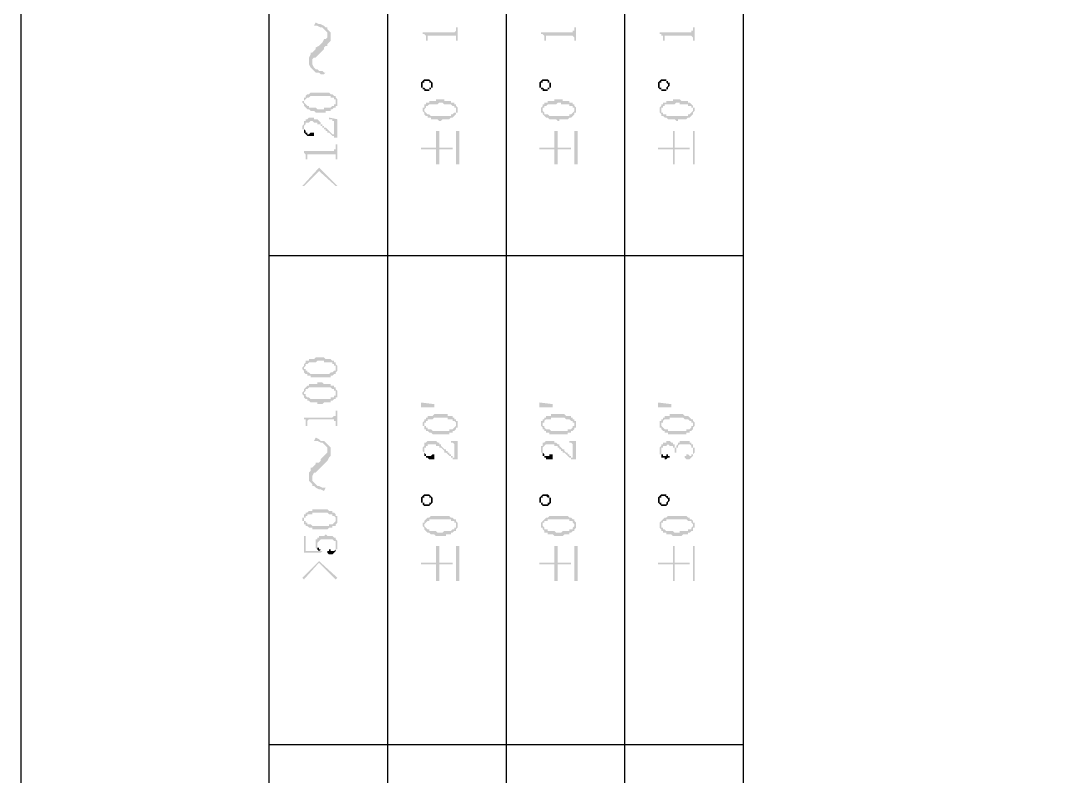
# Model space of a CAD drawing. Header units: millimetres. Extents: x 1167 to 2269, y 1197 to 1555.
# Drawn here: x 1849.13 to 1877.25, y 1514.9 to 1535.33 of the extents above; entities that cross this region are included whole.
import ezdxf

# ---------------------------------------------------------------- set-up
doc = ezdxf.new("R2010")
doc.units = ezdxf.units.MM

msp = doc.modelspace()

# ---------------------------------------------------------------- hatches: boundary and pattern name
at = {"transparency": 33554559}
for points in [[(1857.05814, 1535.18985), (1857.1484, 1535.18985), (1857.23867, 1535.14472), (1857.2838, 1535.14472), (1857.32893, 1535.09958), (1857.32893, 1535.09958), (1857.37406, 1535.05445), (1857.41919, 1535.00932), (1857.41919, 1534.64826), (1857.41919, 1534.69339), (1857.46433, 1534.73853), (1857.50946, 1534.78366), (1857.50946, 1535.00932), (1857.46433, 1535.05445), (1857.41919, 1535.09958), (1857.41919, 1535.14472), (1857.37406, 1535.14472), (1857.32893, 1535.18985), (1857.23867, 1535.23498), (1857.19353, 1535.23498), (1857.10327, 1535.28011)], [(1856.92274, 1534.24207), (1856.92274, 1534.15181), (1856.96787, 1534.06154), (1857.013, 1534.01641), (1857.013, 1534.19694), (1857.013, 1534.2872), (1857.05814, 1534.33234), (1857.10327, 1534.33234), (1857.1484, 1534.37747), (1857.19353, 1534.4226), (1857.23867, 1534.46773), (1857.2838, 1534.51286), (1857.32893, 1534.558), (1857.32893, 1534.60313), (1857.37406, 1534.64826), (1857.41919, 1534.64826), (1857.41919, 1534.91905), (1857.41919, 1534.87392), (1857.37406, 1534.82879), (1857.32893, 1534.82879), (1857.2838, 1534.73853), (1857.23867, 1534.69339), (1857.23867, 1534.69339), (1857.19353, 1534.64826), (1857.10327, 1534.60313), (1857.10327, 1534.558), (1857.05814, 1534.51286), (1857.013, 1534.46773), (1856.96787, 1534.46773), (1856.96787, 1534.4226), (1856.92274, 1534.33234), (1856.92274, 1534.2872)], [(1859.99173, 1535.00932), (1859.99173, 1534.96419), (1860.03686, 1534.96419), (1860.08199, 1534.91905), (1860.08199, 1534.87392), (1860.08199, 1534.78366), (1860.12712, 1534.78366), (1860.12712, 1534.87392), (1860.12712, 1534.91905), (1860.89437, 1534.91905), (1860.89437, 1534.87392), (1860.89437, 1534.78366), (1860.9395, 1534.78366), (1860.9395, 1535.14472), (1860.89437, 1535.14472), (1860.89437, 1535.09958), (1860.89437, 1535.05445), (1860.89437, 1535.05445), (1860.84924, 1535.00932), (1860.80411, 1535.00932)], [(1863.19611, 1535.00932), (1863.19611, 1534.96419), (1863.24124, 1534.96419), (1863.28638, 1534.91905), (1863.28638, 1534.87392), (1863.28638, 1534.78366), (1863.33151, 1534.78366), (1863.33151, 1534.87392), (1863.33151, 1534.91905), (1864.05362, 1534.91905), (1864.09876, 1534.87392), (1864.09876, 1534.78366), (1864.14389, 1534.78366), (1864.14389, 1535.14472), (1864.09876, 1535.14472), (1864.09876, 1535.09958), (1864.09876, 1535.05445), (1864.05362, 1535.05445), (1864.05362, 1535.00932), (1864.00849, 1535.00932)], [(1866.4005, 1535.00932), (1866.4005, 1534.96419), (1866.44563, 1534.96419), (1866.44563, 1534.91905), (1866.49076, 1534.91905), (1866.49076, 1534.87392), (1866.49076, 1534.78366), (1866.53589, 1534.78366), (1866.53589, 1534.87392), (1866.53589, 1534.91905), (1867.25801, 1534.91905), (1867.30314, 1534.87392), (1867.30314, 1534.78366), (1867.34827, 1534.78366), (1867.34827, 1535.14472), (1867.30314, 1535.14472), (1867.30314, 1535.09958), (1867.30314, 1535.05445), (1867.25801, 1535.05445), (1867.25801, 1535.00932), (1867.21288, 1535.00932)], [(1857.013, 1534.01641), (1857.013, 1534.01641), (1857.05814, 1533.97128), (1857.10327, 1533.92615), (1857.19353, 1533.92615), (1857.23867, 1533.88101), (1857.32893, 1533.88101), (1857.37406, 1533.92615), (1857.32893, 1533.92615), (1857.2838, 1533.97128), (1857.19353, 1533.97128), (1857.1484, 1534.01641), (1857.10327, 1534.01641), (1857.05814, 1534.06154), (1857.013, 1534.15181), (1857.013, 1534.19694)], [(1859.9466, 1533.61022), (1859.9466, 1533.56509), (1859.9466, 1533.51996), (1859.99173, 1533.51996), (1859.99173, 1533.47482), (1859.99173, 1533.61022), (1859.99173, 1533.65535), (1860.03686, 1533.65535), (1860.03686, 1533.70049), (1860.17226, 1533.70049), (1860.17226, 1533.65535), (1860.21739, 1533.65535), (1860.21739, 1533.61022), (1860.21739, 1533.47482), (1860.21739, 1533.51996), (1860.26252, 1533.51996), (1860.26252, 1533.56509), (1860.26252, 1533.61022), (1860.26252, 1533.65535), (1860.26252, 1533.65535), (1860.21739, 1533.70049), (1860.21739, 1533.70049), (1860.17226, 1533.74562), (1860.03686, 1533.74562), (1859.99173, 1533.70049), (1859.99173, 1533.70049), (1859.9466, 1533.65535)], [(1859.99173, 1533.47482), (1860.03686, 1533.47482), (1860.03686, 1533.42969), (1860.17226, 1533.42969), (1860.17226, 1533.47482), (1860.21739, 1533.47482), (1860.21739, 1533.61022), (1860.21739, 1533.56509), (1860.21739, 1533.51996), (1860.17226, 1533.51996), (1860.17226, 1533.47482), (1860.08199, 1533.47482), (1860.03686, 1533.51996), (1859.99173, 1533.51996), (1859.99173, 1533.61022), (1859.99173, 1533.61022)], [(1863.15098, 1533.61022), (1863.15098, 1533.56509), (1863.15098, 1533.51996), (1863.19611, 1533.51996), (1863.19611, 1533.47482), (1863.19611, 1533.61022), (1863.19611, 1533.65535), (1863.24124, 1533.65535), (1863.24124, 1533.70049), (1863.37664, 1533.70049), (1863.37664, 1533.65535), (1863.42177, 1533.65535), (1863.42177, 1533.61022), (1863.42177, 1533.47482), (1863.42177, 1533.51996), (1863.46691, 1533.51996), (1863.46691, 1533.56509), (1863.46691, 1533.61022), (1863.46691, 1533.65535), (1863.42177, 1533.65535), (1863.42177, 1533.70049), (1863.42177, 1533.70049), (1863.37664, 1533.74562), (1863.24124, 1533.74562), (1863.19611, 1533.70049), (1863.19611, 1533.70049), (1863.15098, 1533.65535)], [(1863.19611, 1533.47482), (1863.24124, 1533.47482), (1863.24124, 1533.42969), (1863.37664, 1533.42969), (1863.37664, 1533.47482), (1863.42177, 1533.47482), (1863.42177, 1533.61022), (1863.42177, 1533.56509), (1863.42177, 1533.51996), (1863.37664, 1533.51996), (1863.37664, 1533.47482), (1863.28638, 1533.47482), (1863.24124, 1533.51996), (1863.19611, 1533.51996), (1863.19611, 1533.61022), (1863.19611, 1533.61022)], [(1866.35536, 1533.61022), (1866.35536, 1533.56509), (1866.35536, 1533.51996), (1866.35536, 1533.51996), (1866.4005, 1533.47482), (1866.4005, 1533.61022), (1866.4005, 1533.65535), (1866.44563, 1533.65535), (1866.44563, 1533.70049), (1866.58103, 1533.70049), (1866.58103, 1533.65535), (1866.58103, 1533.65535), (1866.62616, 1533.61022), (1866.62616, 1533.47482), (1866.62616, 1533.51996), (1866.62616, 1533.51996), (1866.67129, 1533.56509), (1866.67129, 1533.61022), (1866.67129, 1533.65535), (1866.62616, 1533.65535), (1866.62616, 1533.70049), (1866.58103, 1533.70049), (1866.58103, 1533.74562), (1866.44563, 1533.74562), (1866.4005, 1533.70049), (1866.4005, 1533.70049), (1866.35536, 1533.65535)], [(1866.4005, 1533.47482), (1866.44563, 1533.47482), (1866.44563, 1533.42969), (1866.58103, 1533.42969), (1866.58103, 1533.47482), (1866.62616, 1533.47482), (1866.62616, 1533.61022), (1866.62616, 1533.56509), (1866.62616, 1533.56509), (1866.58103, 1533.51996), (1866.58103, 1533.47482), (1866.44563, 1533.47482), (1866.44563, 1533.51996), (1866.4005, 1533.51996), (1866.4005, 1533.61022), (1866.4005, 1533.61022)], [(1856.74221, 1533.11377), (1856.74221, 1533.11377), (1856.78734, 1533.06864), (1856.78734, 1533.0235), (1856.78734, 1533.1589), (1856.78734, 1533.1589), (1856.83248, 1533.20403), (1856.83248, 1533.20403), (1856.87761, 1533.24916), (1856.92274, 1533.24916), (1856.96787, 1533.2943), (1857.50946, 1533.2943), (1857.50946, 1533.24916), (1857.59972, 1533.24916), (1857.59972, 1533.20403), (1857.64486, 1533.20403), (1857.64486, 1533.1589), (1857.64486, 1533.11377), (1857.64486, 1533.2943), (1857.59972, 1533.2943), (1857.55459, 1533.33943), (1857.50946, 1533.33943), (1857.46433, 1533.38456), (1856.96787, 1533.38456), (1856.92274, 1533.33943), (1856.87761, 1533.33943), (1856.83248, 1533.2943), (1856.83248, 1533.24916), (1856.78734, 1533.24916), (1856.78734, 1533.1589), (1856.74221, 1533.1589)], [(1856.78734, 1533.0235), (1856.83248, 1532.97837), (1856.83248, 1532.97837), (1856.87761, 1532.93324), (1856.92274, 1532.93324), (1856.96787, 1532.88811), (1857.05814, 1532.88811), (1857.10327, 1532.84297), (1857.37406, 1532.84297), (1857.37406, 1532.88811), (1857.50946, 1532.88811), (1857.50946, 1532.93324), (1857.55459, 1532.93324), (1857.59972, 1532.97837), (1857.64486, 1532.97837), (1857.64486, 1533.0235), (1857.68999, 1533.0235), (1857.68999, 1533.06864), (1857.68999, 1533.11377), (1857.68999, 1533.1589), (1857.68999, 1533.20403), (1857.68999, 1533.20403), (1857.64486, 1533.24916), (1857.64486, 1533.11377), (1857.64486, 1533.06864), (1857.59972, 1533.06864), (1857.59972, 1533.0235), (1857.55459, 1533.0235), (1857.50946, 1532.97837), (1857.32893, 1532.97837), (1857.32893, 1532.93324), (1857.1484, 1532.93324), (1857.10327, 1532.97837), (1856.92274, 1532.97837), (1856.92274, 1533.0235), (1856.87761, 1533.0235), (1856.83248, 1533.06864), (1856.83248, 1533.06864), (1856.78734, 1533.11377), (1856.78734, 1533.11377)], [(1859.99173, 1532.93324), (1859.99173, 1532.88811), (1859.99173, 1532.88811), (1860.03686, 1532.84297), (1860.03686, 1532.79784), (1860.03686, 1532.93324), (1860.03686, 1532.93324), (1860.08199, 1532.97837), (1860.08199, 1533.0235), (1860.12712, 1533.0235), (1860.17226, 1533.06864), (1860.39792, 1533.06864), (1860.44305, 1533.11377), (1860.53331, 1533.11377), (1860.57845, 1533.06864), (1860.75898, 1533.06864), (1860.80411, 1533.0235), (1860.84924, 1533.0235), (1860.84924, 1532.97837), (1860.89437, 1532.97837), (1860.89437, 1532.93324), (1860.89437, 1533.06864), (1860.84924, 1533.06864), (1860.84924, 1533.11377), (1860.75898, 1533.11377), (1860.75898, 1533.1589), (1860.57845, 1533.1589), (1860.57845, 1533.20403), (1860.35279, 1533.20403), (1860.35279, 1533.1589), (1860.17226, 1533.1589), (1860.17226, 1533.11377), (1860.08199, 1533.11377), (1860.08199, 1533.06864), (1860.03686, 1533.06864), (1860.03686, 1533.0235), (1860.03686, 1532.97837), (1859.99173, 1532.97837)], [(1863.19611, 1532.93324), (1863.19611, 1532.88811), (1863.19611, 1532.84297), (1863.24124, 1532.84297), (1863.24124, 1532.79784), (1863.24124, 1532.93324), (1863.24124, 1532.97837), (1863.28638, 1532.97837), (1863.28638, 1533.0235), (1863.33151, 1533.0235), (1863.37664, 1533.06864), (1863.6023, 1533.06864), (1863.64743, 1533.11377), (1863.7377, 1533.11377), (1863.7377, 1533.06864), (1863.96336, 1533.06864), (1863.96336, 1533.0235), (1864.05362, 1533.0235), (1864.05362, 1532.97837), (1864.09876, 1532.97837), (1864.09876, 1532.93324), (1864.09876, 1533.06864), (1864.05362, 1533.06864), (1864.05362, 1533.11377), (1863.96336, 1533.11377), (1863.96336, 1533.1589), (1863.78283, 1533.1589), (1863.78283, 1533.20403), (1863.55717, 1533.20403), (1863.55717, 1533.1589), (1863.37664, 1533.1589), (1863.37664, 1533.11377), (1863.28638, 1533.11377), (1863.28638, 1533.06864), (1863.24124, 1533.06864), (1863.24124, 1533.0235), (1863.24124, 1533.0235), (1863.19611, 1532.97837)], [(1866.4005, 1532.93324), (1866.4005, 1532.88811), (1866.4005, 1532.84297), (1866.4005, 1532.84297), (1866.44563, 1532.79784), (1866.44563, 1532.93324), (1866.44563, 1532.97837), (1866.49076, 1532.97837), (1866.49076, 1533.0235), (1866.53589, 1533.0235), (1866.53589, 1533.06864), (1866.80669, 1533.06864), (1866.85182, 1533.11377), (1866.94208, 1533.11377), (1866.94208, 1533.06864), (1867.16774, 1533.06864), (1867.16774, 1533.0235), (1867.25801, 1533.0235), (1867.25801, 1532.97837), (1867.30314, 1532.97837), (1867.30314, 1532.93324), (1867.30314, 1533.0235), (1867.25801, 1533.06864), (1867.25801, 1533.06864), (1867.21288, 1533.11377), (1867.16774, 1533.11377), (1867.16774, 1533.1589), (1866.98721, 1533.1589), (1866.94208, 1533.20403), (1866.76155, 1533.20403), (1866.76155, 1533.1589), (1866.58103, 1533.1589), (1866.58103, 1533.11377), (1866.49076, 1533.11377), (1866.49076, 1533.06864), (1866.44563, 1533.06864), (1866.44563, 1533.0235), (1866.44563, 1533.0235), (1866.4005, 1532.97837)], [(1860.03686, 1532.79784), (1860.08199, 1532.75271), (1860.12712, 1532.75271), (1860.12712, 1532.70758), (1860.21739, 1532.70758), (1860.21739, 1532.66245), (1860.39792, 1532.66245), (1860.44305, 1532.61731), (1860.48818, 1532.61731), (1860.53331, 1532.66245), (1860.71384, 1532.66245), (1860.75898, 1532.70758), (1860.80411, 1532.70758), (1860.84924, 1532.75271), (1860.84924, 1532.75271), (1860.89437, 1532.79784), (1860.89437, 1532.84297), (1860.9395, 1532.84297), (1860.9395, 1532.88811), (1860.9395, 1532.93324), (1860.9395, 1532.97837), (1860.9395, 1532.97837), (1860.89437, 1533.0235), (1860.89437, 1532.88811), (1860.89437, 1532.84297), (1860.84924, 1532.84297), (1860.80411, 1532.79784), (1860.75898, 1532.79784), (1860.75898, 1532.75271), (1860.21739, 1532.75271), (1860.17226, 1532.79784), (1860.12712, 1532.79784), (1860.08199, 1532.84297), (1860.08199, 1532.84297), (1860.03686, 1532.88811), (1860.03686, 1532.93324)], [(1863.24124, 1532.79784), (1863.28638, 1532.75271), (1863.28638, 1532.75271), (1863.33151, 1532.70758), (1863.37664, 1532.70758), (1863.42177, 1532.66245), (1863.6023, 1532.66245), (1863.64743, 1532.61731), (1863.69257, 1532.61731), (1863.69257, 1532.66245), (1863.91823, 1532.66245), (1863.96336, 1532.70758), (1864.00849, 1532.70758), (1864.05362, 1532.75271), (1864.05362, 1532.75271), (1864.09876, 1532.79784), (1864.09876, 1532.84297), (1864.14389, 1532.84297), (1864.14389, 1532.88811), (1864.14389, 1532.93324), (1864.14389, 1532.97837), (1864.14389, 1532.97837), (1864.09876, 1533.0235), (1864.09876, 1532.88811), (1864.09876, 1532.88811), (1864.05362, 1532.84297), (1864.05362, 1532.84297), (1864.00849, 1532.79784), (1863.96336, 1532.79784), (1863.96336, 1532.75271), (1863.42177, 1532.75271), (1863.37664, 1532.79784), (1863.28638, 1532.79784), (1863.28638, 1532.84297), (1863.28638, 1532.84297), (1863.24124, 1532.88811), (1863.24124, 1532.93324)], [(1866.44563, 1532.79784), (1866.44563, 1532.75271), (1866.49076, 1532.75271), (1866.53589, 1532.70758), (1866.58103, 1532.70758), (1866.62616, 1532.66245), (1866.80669, 1532.66245), (1866.85182, 1532.61731), (1866.89695, 1532.61731), (1866.89695, 1532.66245), (1867.12261, 1532.66245), (1867.16774, 1532.70758), (1867.21288, 1532.70758), (1867.25801, 1532.75271), (1867.25801, 1532.75271), (1867.30314, 1532.79784), (1867.30314, 1532.84297), (1867.30314, 1532.84297), (1867.34827, 1532.88811), (1867.34827, 1532.93324), (1867.34827, 1532.97837), (1867.30314, 1532.97837), (1867.30314, 1533.0235), (1867.30314, 1532.88811), (1867.30314, 1532.88811), (1867.25801, 1532.84297), (1867.25801, 1532.84297), (1867.21288, 1532.79784), (1867.16774, 1532.79784), (1867.16774, 1532.75271), (1866.58103, 1532.75271), (1866.58103, 1532.79784), (1866.49076, 1532.79784), (1866.49076, 1532.84297), (1866.44563, 1532.84297), (1866.44563, 1532.88811), (1866.44563, 1532.93324)], [(1856.74221, 1532.43678), (1856.74221, 1532.39165), (1856.78734, 1532.39165), (1856.78734, 1532.30139), (1856.78734, 1532.43678), (1856.78734, 1532.48192), (1856.78734, 1532.48192), (1856.83248, 1532.52705), (1856.83248, 1532.57218), (1856.92274, 1532.57218), (1856.96787, 1532.61731), (1857.013, 1532.61731), (1857.05814, 1532.57218), (1857.1484, 1532.57218), (1857.1484, 1532.52705), (1857.23867, 1532.52705), (1857.23867, 1532.48192), (1857.2838, 1532.48192), (1857.2838, 1532.43678), (1857.32893, 1532.43678), (1857.32893, 1532.39165), (1857.37406, 1532.39165), (1857.37406, 1532.34652), (1857.41919, 1532.34652), (1857.41919, 1532.30139), (1857.46433, 1532.30139), (1857.50946, 1532.25626), (1857.50946, 1532.25626), (1857.55459, 1532.21112), (1857.59972, 1532.21112), (1857.59972, 1532.16599), (1857.59972, 1532.25626), (1857.55459, 1532.25626), (1857.50946, 1532.30139), (1857.50946, 1532.30139), (1857.46433, 1532.34652), (1857.46433, 1532.34652), (1857.41919, 1532.39165), (1857.41919, 1532.39165), (1857.37406, 1532.43678), (1857.32893, 1532.43678), (1857.32893, 1532.48192), (1857.2838, 1532.48192), (1857.2838, 1532.52705), (1857.23867, 1532.52705), (1857.23867, 1532.57218), (1857.23867, 1532.57218), (1857.19353, 1532.61731), (1857.19353, 1532.61731), (1857.1484, 1532.66245), (1857.05814, 1532.66245), (1857.05814, 1532.70758), (1856.92274, 1532.70758), (1856.87761, 1532.66245), (1856.83248, 1532.66245), (1856.83248, 1532.61731), (1856.78734, 1532.61731), (1856.78734, 1532.57218), (1856.78734, 1532.52705), (1856.78734, 1532.52705), (1856.74221, 1532.48192)], [(1857.46433, 1532.70758), (1857.46433, 1532.66245), (1857.55459, 1532.66245), (1857.55459, 1532.61731), (1857.59972, 1532.61731), (1857.59972, 1532.57218), (1857.59972, 1532.16599), (1857.68999, 1532.16599), (1857.68999, 1532.66245)], [(1856.78734, 1532.30139), (1856.78734, 1532.30139), (1856.83248, 1532.25626), (1856.83248, 1532.25626), (1856.87761, 1532.21112), (1857.05814, 1532.21112), (1857.05814, 1532.30139), (1856.96787, 1532.30139), (1856.92274, 1532.25626), (1856.87761, 1532.25626), (1856.87761, 1532.30139), (1856.83248, 1532.30139), (1856.83248, 1532.34652), (1856.83248, 1532.34652), (1856.78734, 1532.39165), (1856.78734, 1532.43678)], [(1859.9466, 1531.8952), (1859.9466, 1531.85007), (1860.35279, 1531.85007), (1860.35279, 1531.44388), (1860.44305, 1531.44388), (1860.44305, 1531.85007), (1860.80411, 1531.85007), (1860.80411, 1531.8952), (1860.44305, 1531.8952), (1860.44305, 1532.34652), (1860.35279, 1532.34652), (1860.35279, 1531.8952)], [(1860.98464, 1531.44388), (1860.98464, 1532.34652), (1860.89437, 1532.34652), (1860.89437, 1531.44388)], [(1863.15098, 1531.8952), (1863.15098, 1531.85007), (1863.55717, 1531.85007), (1863.55717, 1531.44388), (1863.64743, 1531.44388), (1863.64743, 1531.85007), (1864.00849, 1531.85007), (1864.00849, 1531.8952), (1863.64743, 1531.8952), (1863.64743, 1532.34652), (1863.55717, 1532.34652), (1863.55717, 1531.8952)], [(1864.18902, 1531.44388), (1864.18902, 1532.34652), (1864.09876, 1532.34652), (1864.09876, 1531.44388)], [(1866.35536, 1531.8952), (1866.35536, 1531.85007), (1866.76155, 1531.85007), (1866.76155, 1531.44388), (1866.80669, 1531.44388), (1866.80669, 1531.85007), (1867.21288, 1531.85007), (1867.21288, 1531.8952), (1866.80669, 1531.8952), (1866.80669, 1532.34652), (1866.76155, 1532.34652), (1866.76155, 1531.8952)], [(1867.34827, 1531.44388), (1867.34827, 1532.34652), (1867.30314, 1532.34652), (1867.30314, 1531.44388)], [(1856.74221, 1531.80493), (1856.78734, 1531.80493), (1856.78734, 1531.7598), (1856.78734, 1531.7598), (1856.83248, 1531.71467), (1856.83248, 1531.66954), (1856.83248, 1531.57927), (1856.87761, 1531.57927), (1856.87761, 1531.71467), (1857.64486, 1531.71467), (1857.64486, 1531.66954), (1857.64486, 1531.57927), (1857.68999, 1531.57927), (1857.68999, 1531.98546), (1857.64486, 1531.98546), (1857.64486, 1531.8952), (1857.64486, 1531.85007), (1857.59972, 1531.85007), (1857.59972, 1531.80493), (1857.55459, 1531.80493)], [(1856.74221, 1530.85716), (1856.78734, 1530.85716), (1857.19353, 1531.26335), (1857.64486, 1530.85716), (1857.68999, 1530.85716), (1857.19353, 1531.35361)], [(1856.74221, 1525.95194), (1856.74221, 1525.9068), (1856.74221, 1525.9068), (1856.78734, 1525.86167), (1856.78734, 1525.81654), (1856.78734, 1525.95194), (1856.78734, 1525.95194), (1856.83248, 1525.99707), (1856.83248, 1526.0422), (1856.87761, 1526.0422), (1856.92274, 1526.08733), (1857.10327, 1526.08733), (1857.1484, 1526.13247), (1857.32893, 1526.13247), (1857.32893, 1526.08733), (1857.55459, 1526.08733), (1857.55459, 1526.0422), (1857.59972, 1526.0422), (1857.59972, 1525.99707), (1857.64486, 1525.99707), (1857.64486, 1525.95194), (1857.64486, 1526.08733), (1857.59972, 1526.08733), (1857.59972, 1526.13247), (1857.55459, 1526.13247), (1857.50946, 1526.1776), (1857.37406, 1526.1776), (1857.32893, 1526.22273), (1857.10327, 1526.22273), (1857.05814, 1526.1776), (1856.92274, 1526.1776), (1856.92274, 1526.13247), (1856.83248, 1526.13247), (1856.83248, 1526.08733), (1856.83248, 1526.08733), (1856.78734, 1526.0422), (1856.78734, 1525.99707), (1856.78734, 1525.99707)], [(1856.78734, 1525.81654), (1856.83248, 1525.77141), (1856.87761, 1525.77141), (1856.87761, 1525.72628), (1856.96787, 1525.72628), (1856.96787, 1525.68114), (1857.50946, 1525.68114), (1857.50946, 1525.72628), (1857.55459, 1525.72628), (1857.59972, 1525.77141), (1857.64486, 1525.77141), (1857.64486, 1525.81654), (1857.64486, 1525.81654), (1857.68999, 1525.86167), (1857.68999, 1525.9068), (1857.68999, 1525.95194), (1857.68999, 1525.99707), (1857.68999, 1525.99707), (1857.64486, 1526.0422), (1857.64486, 1525.9068), (1857.64486, 1525.86167), (1857.59972, 1525.86167), (1857.55459, 1525.81654), (1857.50946, 1525.81654), (1857.46433, 1525.77141), (1856.96787, 1525.77141), (1856.92274, 1525.81654), (1856.87761, 1525.81654), (1856.87761, 1525.86167), (1856.83248, 1525.86167), (1856.83248, 1525.9068), (1856.78734, 1525.9068), (1856.78734, 1525.95194)], [(1856.74221, 1525.27495), (1856.74221, 1525.22982), (1856.74221, 1525.22982), (1856.78734, 1525.18469), (1856.78734, 1525.13956), (1856.78734, 1525.27495), (1856.78734, 1525.27495), (1856.83248, 1525.32009), (1856.83248, 1525.36522), (1856.87761, 1525.36522), (1856.92274, 1525.41035), (1857.50946, 1525.41035), (1857.55459, 1525.36522), (1857.59972, 1525.36522), (1857.59972, 1525.32009), (1857.64486, 1525.32009), (1857.64486, 1525.27495), (1857.64486, 1525.41035), (1857.59972, 1525.41035), (1857.59972, 1525.45548), (1857.50946, 1525.45548), (1857.50946, 1525.50061), (1857.32893, 1525.50061), (1857.2838, 1525.54575), (1857.1484, 1525.54575), (1857.1484, 1525.50061), (1856.92274, 1525.50061), (1856.92274, 1525.45548), (1856.87761, 1525.45548), (1856.83248, 1525.41035), (1856.83248, 1525.41035), (1856.78734, 1525.36522), (1856.78734, 1525.32009), (1856.78734, 1525.32009)], [(1856.78734, 1525.13956), (1856.83248, 1525.09443), (1856.87761, 1525.09443), (1856.87761, 1525.04929), (1856.92274, 1525.04929), (1856.96787, 1525.00416), (1857.1484, 1525.00416), (1857.1484, 1524.95903), (1857.2838, 1524.95903), (1857.32893, 1525.00416), (1857.50946, 1525.00416), (1857.50946, 1525.04929), (1857.55459, 1525.04929), (1857.59972, 1525.09443), (1857.64486, 1525.09443), (1857.64486, 1525.13956), (1857.68999, 1525.13956), (1857.68999, 1525.18469), (1857.68999, 1525.27495), (1857.68999, 1525.32009), (1857.68999, 1525.32009), (1857.64486, 1525.36522), (1857.64486, 1525.22982), (1857.64486, 1525.18469), (1857.59972, 1525.18469), (1857.59972, 1525.13956), (1857.50946, 1525.13956), (1857.50946, 1525.09443), (1856.96787, 1525.09443), (1856.92274, 1525.13956), (1856.87761, 1525.13956), (1856.83248, 1525.18469), (1856.83248, 1525.22982), (1856.78734, 1525.22982), (1856.78734, 1525.27495)], [(1856.74221, 1524.59797), (1856.78734, 1524.59797), (1856.78734, 1524.55284), (1856.83248, 1524.55284), (1856.83248, 1524.50771), (1856.83248, 1524.37231), (1856.87761, 1524.37231), (1856.87761, 1524.50771), (1856.87761, 1524.50771), (1856.92274, 1524.55284), (1857.59972, 1524.55284), (1857.59972, 1524.50771), (1857.64486, 1524.50771), (1857.64486, 1524.37231), (1857.68999, 1524.37231), (1857.68999, 1524.7785), (1857.64486, 1524.7785), (1857.64486, 1524.68824), (1857.64486, 1524.6431), (1857.59972, 1524.6431), (1857.55459, 1524.59797)], [(1859.9466, 1525.00416), (1860.30765, 1524.95903), (1860.30765, 1524.86876), (1859.9466, 1524.86876)], [(1863.15098, 1525.00416), (1863.51204, 1524.95903), (1863.51204, 1524.86876), (1863.15098, 1524.86876)], [(1866.35536, 1525.00416), (1866.71642, 1524.95903), (1866.71642, 1524.86876), (1866.35536, 1524.86876)], [(1859.99173, 1524.41744), (1859.99173, 1524.37231), (1860.03686, 1524.37231), (1860.03686, 1524.32718), (1860.03686, 1524.28205), (1860.03686, 1524.41744), (1860.03686, 1524.46257), (1860.08199, 1524.46257), (1860.08199, 1524.50771), (1860.12712, 1524.50771), (1860.12712, 1524.55284), (1860.26252, 1524.55284), (1860.30765, 1524.59797), (1860.66871, 1524.59797), (1860.66871, 1524.55284), (1860.80411, 1524.55284), (1860.80411, 1524.50771), (1860.84924, 1524.50771), (1860.89437, 1524.46257), (1860.89437, 1524.41744), (1860.89437, 1524.55284), (1860.84924, 1524.55284), (1860.84924, 1524.59797), (1860.80411, 1524.59797), (1860.80411, 1524.6431), (1860.66871, 1524.6431), (1860.66871, 1524.68824), (1860.30765, 1524.68824), (1860.26252, 1524.6431), (1860.12712, 1524.6431), (1860.12712, 1524.59797), (1860.08199, 1524.59797), (1860.08199, 1524.55284), (1860.03686, 1524.55284), (1860.03686, 1524.50771), (1860.03686, 1524.50771), (1859.99173, 1524.46257)], [(1860.03686, 1524.28205), (1860.08199, 1524.28205), (1860.08199, 1524.23691), (1860.12712, 1524.23691), (1860.17226, 1524.19178), (1860.21739, 1524.19178), (1860.26252, 1524.14665), (1860.71384, 1524.14665), (1860.71384, 1524.19178), (1860.80411, 1524.19178), (1860.80411, 1524.23691), (1860.84924, 1524.23691), (1860.89437, 1524.28205), (1860.89437, 1524.32718), (1860.9395, 1524.32718), (1860.9395, 1524.37231), (1860.9395, 1524.41744), (1860.9395, 1524.46257), (1860.9395, 1524.50771), (1860.89437, 1524.50771), (1860.89437, 1524.55284), (1860.89437, 1524.37231), (1860.89437, 1524.37231), (1860.84924, 1524.32718), (1860.84924, 1524.32718), (1860.80411, 1524.28205), (1860.71384, 1524.28205), (1860.71384, 1524.23691), (1860.26252, 1524.23691), (1860.21739, 1524.28205), (1860.12712, 1524.28205), (1860.12712, 1524.32718), (1860.08199, 1524.32718), (1860.08199, 1524.37231), (1860.03686, 1524.37231), (1860.03686, 1524.41744)], [(1863.19611, 1524.41744), (1863.19611, 1524.37231), (1863.19611, 1524.37231), (1863.24124, 1524.32718), (1863.24124, 1524.28205), (1863.24124, 1524.41744), (1863.24124, 1524.46257), (1863.28638, 1524.46257), (1863.28638, 1524.50771), (1863.28638, 1524.50771), (1863.33151, 1524.55284), (1863.46691, 1524.55284), (1863.46691, 1524.59797), (1863.82796, 1524.59797), (1863.8731, 1524.55284), (1863.96336, 1524.55284), (1864.00849, 1524.50771), (1864.05362, 1524.50771), (1864.05362, 1524.46257), (1864.09876, 1524.46257), (1864.09876, 1524.41744), (1864.09876, 1524.55284), (1864.05362, 1524.55284), (1864.05362, 1524.59797), (1864.00849, 1524.59797), (1864.00849, 1524.6431), (1863.8731, 1524.6431), (1863.82796, 1524.68824), (1863.46691, 1524.68824), (1863.46691, 1524.6431), (1863.33151, 1524.6431), (1863.33151, 1524.59797), (1863.28638, 1524.59797), (1863.28638, 1524.55284), (1863.24124, 1524.55284), (1863.24124, 1524.50771), (1863.19611, 1524.50771)], [(1863.24124, 1524.28205), (1863.28638, 1524.28205), (1863.28638, 1524.23691), (1863.33151, 1524.23691), (1863.33151, 1524.19178), (1863.42177, 1524.19178), (1863.42177, 1524.14665), (1863.91823, 1524.14665), (1863.91823, 1524.19178), (1864.00849, 1524.19178), (1864.00849, 1524.23691), (1864.05362, 1524.23691), (1864.09876, 1524.28205), (1864.09876, 1524.32718), (1864.14389, 1524.32718), (1864.14389, 1524.37231), (1864.14389, 1524.41744), (1864.14389, 1524.46257), (1864.14389, 1524.50771), (1864.09876, 1524.50771), (1864.09876, 1524.55284), (1864.09876, 1524.37231), (1864.05362, 1524.37231), (1864.05362, 1524.32718), (1864.05362, 1524.32718), (1864.00849, 1524.28205), (1863.91823, 1524.28205), (1863.91823, 1524.23691), (1863.46691, 1524.23691), (1863.42177, 1524.28205), (1863.33151, 1524.28205), (1863.28638, 1524.32718), (1863.28638, 1524.37231), (1863.24124, 1524.37231), (1863.24124, 1524.41744)], [(1866.4005, 1524.41744), (1866.4005, 1524.37231), (1866.4005, 1524.32718), (1866.44563, 1524.32718), (1866.44563, 1524.28205), (1866.44563, 1524.41744), (1866.44563, 1524.46257), (1866.49076, 1524.46257), (1866.49076, 1524.50771), (1866.49076, 1524.50771), (1866.53589, 1524.55284), (1866.67129, 1524.55284), (1866.67129, 1524.59797), (1867.03235, 1524.59797), (1867.07748, 1524.55284), (1867.16774, 1524.55284), (1867.21288, 1524.50771), (1867.25801, 1524.50771), (1867.25801, 1524.46257), (1867.30314, 1524.46257), (1867.30314, 1524.41744), (1867.30314, 1524.55284), (1867.25801, 1524.55284), (1867.21288, 1524.59797), (1867.21288, 1524.59797), (1867.16774, 1524.6431), (1867.07748, 1524.6431), (1867.03235, 1524.68824), (1866.67129, 1524.68824), (1866.67129, 1524.6431), (1866.53589, 1524.6431), (1866.53589, 1524.59797), (1866.49076, 1524.59797), (1866.49076, 1524.55284), (1866.44563, 1524.55284), (1866.44563, 1524.50771), (1866.4005, 1524.50771)], [(1866.44563, 1524.28205), (1866.44563, 1524.28205), (1866.49076, 1524.23691), (1866.53589, 1524.23691), (1866.53589, 1524.19178), (1866.62616, 1524.19178), (1866.62616, 1524.14665), (1867.12261, 1524.14665), (1867.12261, 1524.19178), (1867.21288, 1524.19178), (1867.21288, 1524.23691), (1867.25801, 1524.23691), (1867.30314, 1524.28205), (1867.30314, 1524.32718), (1867.30314, 1524.32718), (1867.34827, 1524.37231), (1867.34827, 1524.41744), (1867.34827, 1524.46257), (1867.34827, 1524.46257), (1867.30314, 1524.50771), (1867.30314, 1524.55284), (1867.30314, 1524.37231), (1867.25801, 1524.37231), (1867.25801, 1524.32718), (1867.25801, 1524.32718), (1867.21288, 1524.28205), (1867.12261, 1524.28205), (1867.12261, 1524.23691), (1866.62616, 1524.23691), (1866.62616, 1524.28205), (1866.53589, 1524.28205), (1866.49076, 1524.32718), (1866.49076, 1524.32718), (1866.44563, 1524.37231), (1866.44563, 1524.41744)], [(1857.05814, 1523.96612), (1857.1484, 1523.96612), (1857.23867, 1523.92099), (1857.2838, 1523.92099), (1857.32893, 1523.87586), (1857.32893, 1523.87586), (1857.37406, 1523.83072), (1857.41919, 1523.78559), (1857.41919, 1523.42453), (1857.41919, 1523.42453), (1857.46433, 1523.5148), (1857.50946, 1523.55993), (1857.50946, 1523.78559), (1857.46433, 1523.83072), (1857.41919, 1523.87586), (1857.41919, 1523.87586), (1857.37406, 1523.92099), (1857.32893, 1523.96612), (1857.23867, 1523.96612), (1857.19353, 1524.01125), (1857.10327, 1524.05639)], [(1859.99173, 1523.74046), (1859.99173, 1523.69533), (1859.99173, 1523.69533), (1860.03686, 1523.6502), (1860.03686, 1523.60506), (1860.03686, 1523.74046), (1860.03686, 1523.78559), (1860.08199, 1523.78559), (1860.08199, 1523.83072), (1860.12712, 1523.83072), (1860.12712, 1523.87586), (1860.35279, 1523.87586), (1860.35279, 1523.83072), (1860.44305, 1523.83072), (1860.44305, 1523.78559), (1860.48818, 1523.78559), (1860.53331, 1523.74046), (1860.53331, 1523.74046), (1860.57845, 1523.69533), (1860.57845, 1523.6502), (1860.62358, 1523.6502), (1860.66871, 1523.60506), (1860.66871, 1523.60506), (1860.71384, 1523.55993), (1860.75898, 1523.55993), (1860.75898, 1523.5148), (1860.80411, 1523.5148), (1860.80411, 1523.46967), (1860.84924, 1523.46967), (1860.84924, 1523.5148), (1860.80411, 1523.5148), (1860.80411, 1523.55993), (1860.75898, 1523.55993), (1860.75898, 1523.60506), (1860.71384, 1523.60506), (1860.71384, 1523.6502), (1860.66871, 1523.6502), (1860.66871, 1523.69533), (1860.62358, 1523.69533), (1860.62358, 1523.74046), (1860.57845, 1523.74046), (1860.53331, 1523.78559), (1860.53331, 1523.78559), (1860.48818, 1523.83072), (1860.48818, 1523.87586), (1860.44305, 1523.87586), (1860.44305, 1523.92099), (1860.39792, 1523.92099), (1860.35279, 1523.96612), (1860.12712, 1523.96612), (1860.08199, 1523.92099), (1860.03686, 1523.92099), (1860.03686, 1523.87586), (1860.03686, 1523.83072), (1860.03686, 1523.83072), (1859.99173, 1523.78559)], [(1860.71384, 1523.96612), (1860.75898, 1523.96612), (1860.75898, 1523.92099), (1860.80411, 1523.92099), (1860.84924, 1523.87586), (1860.84924, 1523.46967), (1860.9395, 1523.46967), (1860.9395, 1523.96612)], [(1863.19611, 1523.74046), (1863.19611, 1523.69533), (1863.19611, 1523.6502), (1863.24124, 1523.6502), (1863.24124, 1523.60506), (1863.24124, 1523.74046), (1863.24124, 1523.78559), (1863.24124, 1523.78559), (1863.28638, 1523.83072), (1863.28638, 1523.83072), (1863.33151, 1523.87586), (1863.55717, 1523.87586), (1863.55717, 1523.83072), (1863.64743, 1523.83072), (1863.64743, 1523.78559), (1863.69257, 1523.78559), (1863.69257, 1523.74046), (1863.7377, 1523.74046), (1863.7377, 1523.69533), (1863.78283, 1523.69533), (1863.78283, 1523.6502), (1863.82796, 1523.6502), (1863.8731, 1523.60506), (1863.8731, 1523.60506), (1863.91823, 1523.55993), (1863.91823, 1523.55993), (1863.96336, 1523.5148), (1864.00849, 1523.5148), (1864.00849, 1523.46967), (1864.05362, 1523.46967), (1864.05362, 1523.5148), (1864.00849, 1523.5148), (1864.00849, 1523.55993), (1863.96336, 1523.55993), (1863.96336, 1523.60506), (1863.91823, 1523.60506), (1863.91823, 1523.6502), (1863.8731, 1523.6502), (1863.82796, 1523.69533), (1863.82796, 1523.74046), (1863.78283, 1523.74046), (1863.7377, 1523.78559), (1863.7377, 1523.78559), (1863.69257, 1523.83072), (1863.69257, 1523.87586), (1863.64743, 1523.87586), (1863.6023, 1523.92099), (1863.55717, 1523.92099), (1863.55717, 1523.96612), (1863.33151, 1523.96612), (1863.28638, 1523.92099), (1863.24124, 1523.92099), (1863.24124, 1523.87586), (1863.24124, 1523.83072), (1863.19611, 1523.83072)], [(1863.91823, 1523.96612), (1863.96336, 1523.96612), (1863.96336, 1523.92099), (1864.00849, 1523.92099), (1864.05362, 1523.87586), (1864.05362, 1523.46967), (1864.14389, 1523.46967), (1864.14389, 1523.96612)], [(1866.4005, 1523.69533), (1866.4005, 1523.60506), (1866.44563, 1523.60506), (1866.44563, 1523.69533), (1866.44563, 1523.74046), (1866.44563, 1523.78559), (1866.49076, 1523.78559), (1866.49076, 1523.83072), (1866.58103, 1523.83072), (1866.62616, 1523.87586), (1866.67129, 1523.83072), (1866.76155, 1523.83072), (1866.76155, 1523.78559), (1866.80669, 1523.78559), (1866.80669, 1523.74046), (1866.80669, 1523.69533), (1866.80669, 1523.6502), (1866.85182, 1523.6502), (1866.85182, 1523.69533), (1866.85182, 1523.78559), (1866.89695, 1523.78559), (1866.89695, 1523.83072), (1866.89695, 1523.83072), (1866.94208, 1523.87586), (1867.21288, 1523.87586), (1867.25801, 1523.83072), (1867.25801, 1523.78559), (1867.30314, 1523.78559), (1867.30314, 1523.74046), (1867.30314, 1523.69533), (1867.30314, 1523.87586), (1867.25801, 1523.87586), (1867.25801, 1523.92099), (1867.21288, 1523.92099), (1867.21288, 1523.96612), (1866.94208, 1523.96612), (1866.94208, 1523.92099), (1866.89695, 1523.92099), (1866.89695, 1523.87586), (1866.89695, 1523.87586), (1866.85182, 1523.83072), (1866.85182, 1523.78559), (1866.80669, 1523.78559), (1866.80669, 1523.87586), (1866.76155, 1523.87586), (1866.76155, 1523.92099), (1866.71642, 1523.92099), (1866.67129, 1523.96612), (1866.58103, 1523.96612), (1866.58103, 1523.92099), (1866.49076, 1523.92099), (1866.49076, 1523.87586), (1866.44563, 1523.87586), (1866.44563, 1523.83072), (1866.44563, 1523.83072), (1866.4005, 1523.78559), (1866.4005, 1523.74046)], [(1856.92274, 1523.01835), (1856.92274, 1522.88295), (1856.96787, 1522.83782), (1857.013, 1522.79268), (1857.013, 1522.97321), (1857.013, 1523.01835), (1857.05814, 1523.10861), (1857.10327, 1523.10861), (1857.1484, 1523.15374), (1857.19353, 1523.19887), (1857.23867, 1523.24401), (1857.2838, 1523.28914), (1857.32893, 1523.33427), (1857.32893, 1523.33427), (1857.37406, 1523.3794), (1857.41919, 1523.42453), (1857.41919, 1523.69533), (1857.41919, 1523.6502), (1857.37406, 1523.60506), (1857.32893, 1523.55993), (1857.2838, 1523.5148), (1857.23867, 1523.46967), (1857.23867, 1523.42453), (1857.19353, 1523.3794), (1857.10327, 1523.3794), (1857.10327, 1523.33427), (1857.05814, 1523.28914), (1857.013, 1523.24401), (1856.96787, 1523.24401), (1856.96787, 1523.15374), (1856.92274, 1523.10861), (1856.92274, 1523.06348)], [(1860.03686, 1523.60506), (1860.03686, 1523.55993), (1860.08199, 1523.55993), (1860.08199, 1523.5148), (1860.12712, 1523.5148), (1860.17226, 1523.46967), (1860.30765, 1523.46967), (1860.30765, 1523.55993), (1860.30765, 1523.60506), (1860.26252, 1523.60506), (1860.21739, 1523.55993), (1860.08199, 1523.55993), (1860.08199, 1523.60506), (1860.08199, 1523.60506), (1860.03686, 1523.6502), (1860.03686, 1523.69533), (1860.03686, 1523.69533)], [(1863.24124, 1523.60506), (1863.24124, 1523.55993), (1863.28638, 1523.55993), (1863.28638, 1523.5148), (1863.33151, 1523.5148), (1863.33151, 1523.46967), (1863.51204, 1523.46967), (1863.51204, 1523.55993), (1863.51204, 1523.60506), (1863.42177, 1523.60506), (1863.42177, 1523.55993), (1863.28638, 1523.55993), (1863.28638, 1523.60506), (1863.28638, 1523.60506), (1863.24124, 1523.6502), (1863.24124, 1523.69533), (1863.24124, 1523.69533)], [(1866.44563, 1523.60506), (1866.44563, 1523.55993), (1866.44563, 1523.5148), (1866.53589, 1523.5148), (1866.53589, 1523.46967), (1866.58103, 1523.46967), (1866.62616, 1523.5148), (1866.67129, 1523.5148), (1866.67129, 1523.55993), (1866.62616, 1523.55993), (1866.62616, 1523.60506), (1866.58103, 1523.60506), (1866.58103, 1523.55993), (1866.49076, 1523.55993), (1866.49076, 1523.60506), (1866.44563, 1523.60506), (1866.44563, 1523.6502), (1866.44563, 1523.69533)], [(1867.07748, 1523.5148), (1867.07748, 1523.5148), (1867.12261, 1523.46967), (1867.21288, 1523.46967), (1867.25801, 1523.5148), (1867.25801, 1523.5148), (1867.30314, 1523.55993), (1867.30314, 1523.60506), (1867.30314, 1523.60506), (1867.34827, 1523.6502), (1867.34827, 1523.69533), (1867.34827, 1523.74046), (1867.34827, 1523.78559), (1867.30314, 1523.78559), (1867.30314, 1523.83072), (1867.30314, 1523.69533), (1867.30314, 1523.6502), (1867.30314, 1523.60506), (1867.25801, 1523.60506), (1867.25801, 1523.55993), (1867.21288, 1523.55993), (1867.16774, 1523.60506), (1867.12261, 1523.60506), (1867.12261, 1523.55993), (1867.07748, 1523.55993)], [(1857.013, 1522.79268), (1857.013, 1522.74755), (1857.05814, 1522.74755), (1857.10327, 1522.70242), (1857.19353, 1522.65729), (1857.23867, 1522.65729), (1857.32893, 1522.61216), (1857.37406, 1522.70242), (1857.2838, 1522.70242), (1857.19353, 1522.74755), (1857.1484, 1522.74755), (1857.10327, 1522.79268), (1857.10327, 1522.79268), (1857.05814, 1522.83782), (1857.013, 1522.88295), (1857.013, 1522.97321)], [(1859.9466, 1522.38649), (1859.9466, 1522.29623), (1859.99173, 1522.29623), (1859.99173, 1522.2511), (1859.99173, 1522.43163), (1860.03686, 1522.43163), (1860.03686, 1522.47676), (1860.17226, 1522.47676), (1860.17226, 1522.43163), (1860.21739, 1522.43163), (1860.21739, 1522.38649), (1860.21739, 1522.2511), (1860.21739, 1522.2511), (1860.26252, 1522.29623), (1860.26252, 1522.34136), (1860.26252, 1522.43163), (1860.26252, 1522.43163), (1860.21739, 1522.47676), (1860.21739, 1522.47676), (1860.17226, 1522.52189), (1860.03686, 1522.52189), (1859.99173, 1522.47676), (1859.99173, 1522.47676), (1859.9466, 1522.43163)], [(1863.15098, 1522.38649), (1863.15098, 1522.29623), (1863.19611, 1522.29623), (1863.19611, 1522.2511), (1863.19611, 1522.43163), (1863.24124, 1522.43163), (1863.24124, 1522.47676), (1863.33151, 1522.47676), (1863.37664, 1522.43163), (1863.42177, 1522.43163), (1863.42177, 1522.38649), (1863.42177, 1522.2511), (1863.42177, 1522.2511), (1863.46691, 1522.29623), (1863.46691, 1522.34136), (1863.46691, 1522.43163), (1863.42177, 1522.43163), (1863.42177, 1522.47676), (1863.42177, 1522.47676), (1863.37664, 1522.52189), (1863.24124, 1522.52189), (1863.19611, 1522.47676), (1863.19611, 1522.47676), (1863.15098, 1522.43163)], [(1866.35536, 1522.38649), (1866.35536, 1522.29623), (1866.35536, 1522.29623), (1866.4005, 1522.2511), (1866.4005, 1522.43163), (1866.44563, 1522.43163), (1866.44563, 1522.47676), (1866.53589, 1522.47676), (1866.58103, 1522.43163), (1866.58103, 1522.43163), (1866.62616, 1522.38649), (1866.62616, 1522.2511), (1866.62616, 1522.29623), (1866.67129, 1522.34136), (1866.67129, 1522.43163), (1866.62616, 1522.43163), (1866.62616, 1522.47676), (1866.58103, 1522.47676), (1866.58103, 1522.52189), (1866.44563, 1522.52189), (1866.4005, 1522.47676), (1866.4005, 1522.47676), (1866.35536, 1522.43163)], [(1859.99173, 1522.2511), (1859.99173, 1522.2511), (1860.03686, 1522.20597), (1860.17226, 1522.20597), (1860.21739, 1522.2511), (1860.21739, 1522.38649), (1860.21739, 1522.34136), (1860.21739, 1522.29623), (1860.17226, 1522.29623), (1860.17226, 1522.2511), (1860.03686, 1522.2511), (1860.03686, 1522.29623), (1859.99173, 1522.29623), (1859.99173, 1522.34136), (1859.99173, 1522.34136)], [(1863.19611, 1522.2511), (1863.19611, 1522.2511), (1863.24124, 1522.20597), (1863.37664, 1522.20597), (1863.42177, 1522.2511), (1863.42177, 1522.38649), (1863.42177, 1522.34136), (1863.42177, 1522.29623), (1863.37664, 1522.29623), (1863.37664, 1522.2511), (1863.24124, 1522.2511), (1863.24124, 1522.29623), (1863.19611, 1522.29623), (1863.19611, 1522.34136), (1863.19611, 1522.34136)], [(1866.4005, 1522.2511), (1866.4005, 1522.2511), (1866.44563, 1522.20597), (1866.58103, 1522.20597), (1866.62616, 1522.2511), (1866.62616, 1522.38649), (1866.62616, 1522.34136), (1866.62616, 1522.34136), (1866.58103, 1522.29623), (1866.58103, 1522.2511), (1866.44563, 1522.2511), (1866.44563, 1522.29623), (1866.4005, 1522.29623), (1866.4005, 1522.34136), (1866.4005, 1522.34136)], [(1856.74221, 1521.84491), (1856.74221, 1521.79978), (1856.78734, 1521.79978), (1856.78734, 1521.75464), (1856.78734, 1521.70951), (1856.78734, 1521.84491), (1856.78734, 1521.89004), (1856.83248, 1521.89004), (1856.83248, 1521.93517), (1856.87761, 1521.93517), (1856.87761, 1521.98031), (1857.013, 1521.98031), (1857.013, 1522.02544), (1857.41919, 1522.02544), (1857.46433, 1521.98031), (1857.55459, 1521.98031), (1857.55459, 1521.93517), (1857.59972, 1521.93517), (1857.64486, 1521.89004), (1857.64486, 1521.84491), (1857.64486, 1521.98031), (1857.64486, 1521.98031), (1857.59972, 1522.02544), (1857.55459, 1522.02544), (1857.55459, 1522.07057), (1857.46433, 1522.07057), (1857.41919, 1522.1157), (1857.013, 1522.1157), (1857.013, 1522.07057), (1856.92274, 1522.07057), (1856.87761, 1522.02544), (1856.83248, 1522.02544), (1856.83248, 1521.98031), (1856.78734, 1521.98031), (1856.78734, 1521.93517), (1856.78734, 1521.89004), (1856.74221, 1521.89004)], [(1856.78734, 1521.70951), (1856.83248, 1521.70951), (1856.83248, 1521.66438), (1856.87761, 1521.66438), (1856.92274, 1521.61925), (1857.013, 1521.61925), (1857.013, 1521.57412), (1857.41919, 1521.57412), (1857.46433, 1521.61925), (1857.55459, 1521.61925), (1857.55459, 1521.66438), (1857.64486, 1521.66438), (1857.64486, 1521.70951), (1857.64486, 1521.70951), (1857.68999, 1521.75464), (1857.68999, 1521.79978), (1857.68999, 1521.84491), (1857.68999, 1521.89004), (1857.68999, 1521.93517), (1857.64486, 1521.93517), (1857.64486, 1521.98031), (1857.64486, 1521.84491), (1857.64486, 1521.79978), (1857.64486, 1521.79978), (1857.59972, 1521.75464), (1857.59972, 1521.75464), (1857.55459, 1521.70951), (1857.46433, 1521.70951), (1857.46433, 1521.66438), (1857.013, 1521.66438), (1856.96787, 1521.70951), (1856.87761, 1521.70951), (1856.87761, 1521.75464), (1856.83248, 1521.75464), (1856.83248, 1521.79978), (1856.78734, 1521.79978), (1856.78734, 1521.84491)], [(1859.99173, 1521.66438), (1859.99173, 1521.66438), (1860.03686, 1521.61925), (1860.03686, 1521.57412), (1860.03686, 1521.70951), (1860.03686, 1521.70951), (1860.08199, 1521.75464), (1860.08199, 1521.75464), (1860.12712, 1521.79978), (1860.17226, 1521.79978), (1860.17226, 1521.84491), (1860.75898, 1521.84491), (1860.75898, 1521.79978), (1860.84924, 1521.79978), (1860.84924, 1521.75464), (1860.89437, 1521.75464), (1860.89437, 1521.70951), (1860.89437, 1521.66438), (1860.89437, 1521.84491), (1860.84924, 1521.84491), (1860.80411, 1521.89004), (1860.75898, 1521.89004), (1860.71384, 1521.93517), (1860.21739, 1521.93517), (1860.17226, 1521.89004), (1860.12712, 1521.89004), (1860.08199, 1521.84491), (1860.08199, 1521.84491), (1860.03686, 1521.79978), (1860.03686, 1521.75464), (1859.99173, 1521.75464), (1859.99173, 1521.70951)], [(1860.03686, 1521.57412), (1860.08199, 1521.52898), (1860.08199, 1521.52898), (1860.12712, 1521.48385), (1860.17226, 1521.48385), (1860.21739, 1521.43872), (1860.30765, 1521.43872), (1860.35279, 1521.39359), (1860.62358, 1521.39359), (1860.62358, 1521.43872), (1860.75898, 1521.43872), (1860.75898, 1521.48385), (1860.80411, 1521.48385), (1860.84924, 1521.52898), (1860.89437, 1521.52898), (1860.89437, 1521.57412), (1860.89437, 1521.57412), (1860.9395, 1521.61925), (1860.9395, 1521.66438), (1860.9395, 1521.70951), (1860.9395, 1521.75464), (1860.9395, 1521.75464), (1860.89437, 1521.79978), (1860.89437, 1521.66438), (1860.89437, 1521.61925), (1860.84924, 1521.61925), (1860.84924, 1521.57412), (1860.80411, 1521.57412), (1860.75898, 1521.52898), (1860.57845, 1521.52898), (1860.53331, 1521.48385), (1860.39792, 1521.48385), (1860.35279, 1521.52898), (1860.17226, 1521.52898), (1860.17226, 1521.57412), (1860.12712, 1521.57412), (1860.08199, 1521.61925), (1860.08199, 1521.61925), (1860.03686, 1521.66438), (1860.03686, 1521.66438)], [(1863.19611, 1521.66438), (1863.19611, 1521.61925), (1863.24124, 1521.61925), (1863.24124, 1521.57412), (1863.24124, 1521.70951), (1863.24124, 1521.75464), (1863.28638, 1521.75464), (1863.28638, 1521.79978), (1863.37664, 1521.79978), (1863.37664, 1521.84491), (1863.96336, 1521.84491), (1863.96336, 1521.79978), (1864.05362, 1521.79978), (1864.05362, 1521.75464), (1864.05362, 1521.75464), (1864.09876, 1521.70951), (1864.09876, 1521.66438), (1864.09876, 1521.84491), (1864.05362, 1521.84491), (1864.00849, 1521.89004), (1863.96336, 1521.89004), (1863.91823, 1521.93517), (1863.42177, 1521.93517), (1863.37664, 1521.89004), (1863.33151, 1521.89004), (1863.28638, 1521.84491), (1863.28638, 1521.84491), (1863.24124, 1521.79978), (1863.24124, 1521.79978), (1863.19611, 1521.75464), (1863.19611, 1521.70951)], [(1863.24124, 1521.57412), (1863.28638, 1521.52898), (1863.28638, 1521.48385), (1863.37664, 1521.48385), (1863.37664, 1521.43872), (1863.51204, 1521.43872), (1863.55717, 1521.39359), (1863.78283, 1521.39359), (1863.82796, 1521.43872), (1863.96336, 1521.43872), (1863.96336, 1521.48385), (1864.00849, 1521.48385), (1864.05362, 1521.52898), (1864.09876, 1521.52898), (1864.09876, 1521.57412), (1864.09876, 1521.57412), (1864.14389, 1521.61925), (1864.14389, 1521.66438), (1864.14389, 1521.70951), (1864.14389, 1521.75464), (1864.14389, 1521.75464), (1864.09876, 1521.79978), (1864.09876, 1521.66438), (1864.09876, 1521.66438), (1864.05362, 1521.61925), (1864.05362, 1521.57412), (1863.96336, 1521.57412), (1863.96336, 1521.52898), (1863.78283, 1521.52898), (1863.7377, 1521.48385), (1863.6023, 1521.48385), (1863.55717, 1521.52898), (1863.37664, 1521.52898), (1863.37664, 1521.57412), (1863.28638, 1521.57412), (1863.28638, 1521.61925), (1863.28638, 1521.61925), (1863.24124, 1521.66438), (1863.24124, 1521.66438)], [(1866.4005, 1521.66438), (1866.4005, 1521.61925), (1866.4005, 1521.61925), (1866.44563, 1521.57412), (1866.44563, 1521.70951), (1866.44563, 1521.75464), (1866.49076, 1521.75464), (1866.49076, 1521.79978), (1866.58103, 1521.79978), (1866.58103, 1521.84491), (1867.12261, 1521.84491), (1867.16774, 1521.79978), (1867.25801, 1521.79978), (1867.25801, 1521.75464), (1867.25801, 1521.75464), (1867.30314, 1521.70951), (1867.30314, 1521.66438), (1867.30314, 1521.79978), (1867.25801, 1521.84491), (1867.21288, 1521.84491), (1867.21288, 1521.89004), (1867.16774, 1521.89004), (1867.12261, 1521.93517), (1866.62616, 1521.93517), (1866.58103, 1521.89004), (1866.53589, 1521.89004), (1866.49076, 1521.84491), (1866.49076, 1521.84491), (1866.44563, 1521.79978), (1866.44563, 1521.79978), (1866.4005, 1521.75464), (1866.4005, 1521.70951)], [(1866.44563, 1521.57412), (1866.44563, 1521.52898), (1866.49076, 1521.52898), (1866.49076, 1521.48385), (1866.58103, 1521.48385), (1866.58103, 1521.43872), (1866.71642, 1521.43872), (1866.76155, 1521.39359), (1866.98721, 1521.39359), (1867.03235, 1521.43872), (1867.16774, 1521.43872), (1867.16774, 1521.48385), (1867.21288, 1521.48385), (1867.25801, 1521.52898), (1867.30314, 1521.52898), (1867.30314, 1521.57412), (1867.30314, 1521.61925), (1867.34827, 1521.61925), (1867.34827, 1521.66438), (1867.34827, 1521.70951), (1867.34827, 1521.75464), (1867.30314, 1521.75464), (1867.30314, 1521.79978), (1867.30314, 1521.66438), (1867.30314, 1521.66438), (1867.25801, 1521.61925), (1867.25801, 1521.57412), (1867.16774, 1521.57412), (1867.16774, 1521.52898), (1866.94208, 1521.52898), (1866.94208, 1521.48385), (1866.80669, 1521.48385), (1866.76155, 1521.52898), (1866.58103, 1521.52898), (1866.53589, 1521.57412), (1866.49076, 1521.57412), (1866.49076, 1521.61925), (1866.44563, 1521.61925), (1866.44563, 1521.66438), (1866.44563, 1521.66438)], [(1856.78734, 1521.39359), (1856.78734, 1520.94227), (1857.23867, 1520.94227), (1857.2838, 1520.9874), (1857.23867, 1520.9874), (1857.23867, 1521.03253), (1857.19353, 1520.9874), (1856.83248, 1520.9874), (1856.83248, 1521.39359)], [(1857.10327, 1521.16793), (1857.10327, 1521.12279), (1857.10327, 1521.07766), (1857.10327, 1521.07766), (1857.1484, 1521.03253), (1857.1484, 1521.16793), (1857.1484, 1521.21306), (1857.1484, 1521.21306), (1857.19353, 1521.25819), (1857.19353, 1521.25819), (1857.23867, 1521.30332), (1857.55459, 1521.30332), (1857.59972, 1521.25819), (1857.64486, 1521.25819), (1857.64486, 1521.21306), (1857.64486, 1521.03253), (1857.68999, 1521.03253), (1857.68999, 1521.07766), (1857.68999, 1521.12279), (1857.68999, 1521.21306), (1857.68999, 1521.25819), (1857.68999, 1521.25819), (1857.64486, 1521.30332), (1857.64486, 1521.34845), (1857.59972, 1521.34845), (1857.55459, 1521.39359), (1857.41919, 1521.39359), (1857.37406, 1521.43872), (1857.37406, 1521.43872), (1857.32893, 1521.39359), (1857.19353, 1521.39359), (1857.19353, 1521.34845), (1857.1484, 1521.34845), (1857.1484, 1521.30332), (1857.10327, 1521.30332), (1857.10327, 1521.25819), (1857.10327, 1521.21306)], [(1857.1484, 1521.03253), (1857.1484, 1521.03253), (1857.19353, 1520.9874), (1857.19353, 1520.9874), (1857.23867, 1521.03253), (1857.19353, 1521.03253), (1857.19353, 1521.07766), (1857.1484, 1521.07766), (1857.1484, 1521.12279), (1857.1484, 1521.16793)], [(1857.41919, 1520.94227), (1857.41919, 1520.94227), (1857.46433, 1520.89713), (1857.55459, 1520.89713), (1857.59972, 1520.94227), (1857.59972, 1520.94227), (1857.64486, 1520.9874), (1857.64486, 1521.12279), (1857.64486, 1521.07766), (1857.64486, 1521.03253), (1857.64486, 1521.03253), (1857.59972, 1520.9874), (1857.50946, 1520.9874), (1857.50946, 1521.03253), (1857.46433, 1521.03253), (1857.46433, 1520.9874), (1857.41919, 1520.9874)], [(1859.9466, 1520.67147), (1859.9466, 1520.62634), (1860.35279, 1520.62634), (1860.35279, 1520.17502), (1860.44305, 1520.17502), (1860.44305, 1520.62634), (1860.80411, 1520.62634), (1860.80411, 1520.67147), (1860.44305, 1520.67147), (1860.44305, 1521.12279), (1860.35279, 1521.12279), (1860.35279, 1520.67147)], [(1860.98464, 1520.17502), (1860.98464, 1521.12279), (1860.89437, 1521.12279), (1860.89437, 1520.17502)], [(1863.15098, 1520.67147), (1863.15098, 1520.62634), (1863.55717, 1520.62634), (1863.55717, 1520.17502), (1863.64743, 1520.17502), (1863.64743, 1520.62634), (1864.00849, 1520.62634), (1864.00849, 1520.67147), (1863.64743, 1520.67147), (1863.64743, 1521.12279), (1863.55717, 1521.12279), (1863.55717, 1520.67147)], [(1864.18902, 1520.17502), (1864.18902, 1521.12279), (1864.09876, 1521.12279), (1864.09876, 1520.17502)], [(1866.35536, 1520.67147), (1866.35536, 1520.62634), (1866.76155, 1520.62634), (1866.76155, 1520.17502), (1866.80669, 1520.17502), (1866.80669, 1520.62634), (1867.21288, 1520.62634), (1867.21288, 1520.67147), (1866.80669, 1520.67147), (1866.80669, 1521.12279), (1866.76155, 1521.12279), (1866.76155, 1520.67147)], [(1867.34827, 1520.17502), (1867.34827, 1521.12279), (1867.30314, 1521.12279), (1867.30314, 1520.17502)], [(1856.74221, 1520.26528), (1856.78734, 1520.22015), (1857.19353, 1520.67147), (1857.64486, 1520.22015), (1857.68999, 1520.26528), (1857.19353, 1520.7166)]]:
    msp.add_hatch(color=256, dxfattribs=at).paths.add_polyline_path(points)

# ---------------------------------------------------------------- linework, layer by layer
msp.add_line((1855.83949, 1549.22789), (1855.83949, 1262.48694))
msp.add_lwpolyline([(2269.13303, 1258.22789), (2269.13303, 1555.22789), (1849.13303, 1555.22789), (1849.13303, 1258.22789)], close=True)
for points in [[(1859.04395, 1549.22789), (1859.04395, 1475.31364)], [(1862.24834, 1549.22789), (1862.24834, 1475.31364)], [(1865.45272, 1549.22789), (1865.45272, 1475.31364)], [(1868.65711, 1549.22789), (1868.65711, 1262.48694)], [(1855.83957, 1528.97579), (1868.65711, 1528.97579)], [(1855.83957, 1515.75207), (1868.65711, 1515.75207)]]:
    msp.add_lwpolyline(points)

doc.saveas('drawing.dxf')
